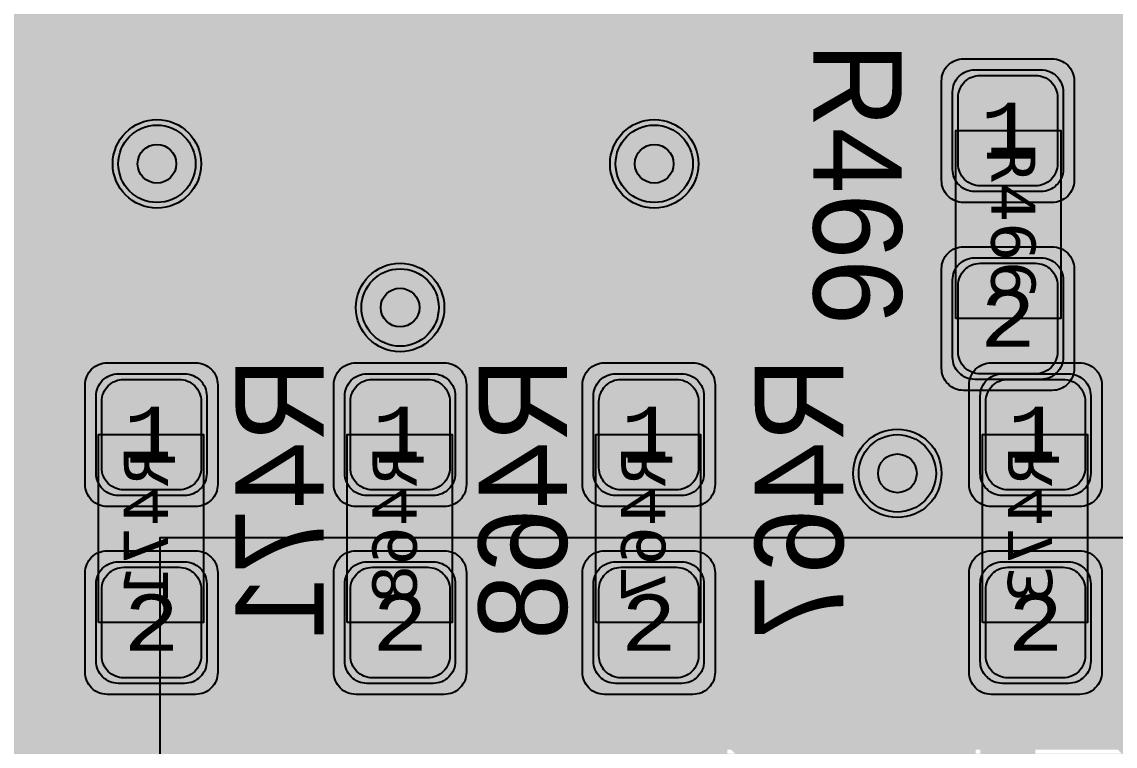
# Model space of a CAD drawing. Extents: x -28 to 199, y -61 to 255.
# Drawn here: x 42.08 to 51.97, y 191.03 to 197.58 of the extents above; entities that cross this region are included whole.
import ezdxf
from ezdxf.enums import TextEntityAlignment as Align

# ---------------------------------------------------------------- set-up
doc = ezdxf.new("R2010")
doc.units = 0
doc.header["$MEASUREMENT"] = 0
for name, color, linetype in [('ASSEMBLY_OUTLINES_BTM', 191, 'CONTINUOUS'), ('ASSEMBLY_OUTLINES_TOP', 102, 'CONTINUOUS'), ('ASSEMBLY_PART_NUMBERS_BTM', 191, 'CONTINUOUS'), ('ASSEMBLY_PART_NUMBERS_TOP', 102, 'CONTINUOUS'), ('ASSEMBLY_REF_DES_BTM', 191, 'CONTINUOUS'), ('ASSEMBLY_REF_DES_TOP', 102, 'CONTINUOUS'), ('DRILL_DRAWING', 21, 'CONTINUOUS'), ('GENERATED_SILKSCREEN_BTM', 255, 'CONTINUOUS'), ('GENERATED_SILKSCREEN_TOP', 140, 'CONTINUOUS'), ('PART_PADS_SMD_BTM', 10, 'CONTINUOUS'), ('PART_PADS_SMD_TOP', 150, 'CONTINUOUS'), ('PIN_NUMBERS_BTM', 8, 'CONTINUOUS'), ('PIN_NUMBERS_TOP', 8, 'CONTINUOUS'), ('PLACEMENT_OUTLINES_BTM', 222, 'CONTINUOUS'), ('PLACEMENT_OUTLINES_TOP', 130, 'CONTINUOUS'), ('PLANE_DATA_LAYER_TOP', 150, 'CONTINUOUS'), ('PLANE_SHAPES_LAYER_2', 230, 'CONTINUOUS'), ('PLANE_SHAPES_LAYER_3', 81, 'CONTINUOUS'), ('PLANE_SHAPES_LAYER_TOP', 150, 'CONTINUOUS'), ('SILKSCREEN_OUTLINES_BTM', 211, 'CONTINUOUS'), ('SILKSCREEN_OUTLINES_TOP', 150, 'CONTINUOUS'), ('SILKSCREEN_REF_DES_BTM', 211, 'CONTINUOUS'), ('SILKSCREEN_REF_DES_TOP', 150, 'CONTINUOUS'), ('SOLDERMASK_PADS_BTM', 12, 'CONTINUOUS'), ('SOLDERMASK_PADS_TOP', 180, 'CONTINUOUS'), ('SOLDERPASTE_PADS_BTM', 12, 'CONTINUOUS'), ('SOLDERPASTE_PADS_TOP', 180, 'CONTINUOUS'), ('TRACES_LAYER_2', 230, 'CONTINUOUS'), ('TRACES_LAYER_3', 81, 'CONTINUOUS'), ('TRACES_LAYER_BOTTOM', 10, 'CONTINUOUS'), ('TRACES_LAYER_TOP', 150, 'CONTINUOUS'), ('VIA_HOLES_LAYER_2', 30, 'CONTINUOUS'), ('VIA_HOLES_LAYER_3', 30, 'CONTINUOUS'), ('VIA_HOLES_LAYER_BOTTOM', 30, 'CONTINUOUS'), ('VIA_HOLES_LAYER_TOP', 30, 'CONTINUOUS'), ('VIA_PADS_LAYER_2', 230, 'CONTINUOUS'), ('VIA_PADS_LAYER_3', 81, 'CONTINUOUS'), ('VIA_PADS_LAYER_BOTTOM', 10, 'CONTINUOUS'), ('VIA_PADS_LAYER_TOP', 150, 'CONTINUOUS')]:
    doc.layers.add(name, color=color, linetype=linetype)
doc.styles.add('COURIER_NEW', font='COUR.TTF')
doc.styles.add('VERDANA', font='verdana.TTF')
doc.styles.add('VERIBEST_GERBER_0', font='txt')

msp = doc.modelspace()

# ---------------------------------------------------------------- hatches: boundary and pattern name
at = {"layer": 'PLANE_DATA_LAYER_TOP'}
h = msp.add_hatch(color=256, dxfattribs=at)
h.paths.add_polyline_path([(53.295502, 184.673799, -0.1989099556853327), (53.273184, 184.619918), (46.885458, 178.232192, 0.1989122151386168), (46.739011, 177.878639), (46.739011, 168.792422, -0.1989099556853327), (46.716693, 168.738541), (45.542081, 167.563929, -0.1989133663345028), (45.488199, 167.541611), (44.5762, 167.541611, -0.414213562373095), (44.5, 167.617811), (44.5, 170.999992, 0.414213562373095), (44.499992, 171), (44.339198, 171, -0.414213562373095), (44.262998, 171.0762), (44.262998, 171.076201, -0.1989099556853327), (44.285316, 171.130082), (45.580051, 172.424817, 0.1989121882725156), (45.704531, 172.725337), (45.704531, 175.685196, 0.1989121882725156), (45.580051, 175.985716), (39.772318, 181.793449, -0.1989099556853327), (39.75, 181.84733), (39.75, 183.454177, -0.3173928165043385), (39.800684, 183.525978, 0.3173929101342582), (40.1, 183.95), (40.1, 184.6738, -0.414213562373095), (40.1762, 184.75), (40.749992, 184.75, 0.414213562373095), (40.75, 184.750008), (40.75, 194.1738, -0.414213562373095), (40.8262, 194.25), (46.1738, 194.25, -0.414213562373095), (46.25, 194.1738), (46.25, 190.788669, -0.1989099556853327), (46.227682, 190.734788), (44.946447, 189.453553, 0.1989122151386168), (44.8, 189.1), (44.8, 185.753893, -0.1385740107174842), (44.788731, 185.714013, 0.1385725087961723), (44.7, 185.4, 0.9999999999999999), (45.9, 185.4, 0.1385725087961723), (45.811269, 185.714013, -0.1385740107174966), (45.8, 185.753893), (45.8, 188.861331, -0.1989099556853499), (45.822318, 188.915212), (46.119918, 189.212812, -0.6681819935815162), (46.25, 189.158931), (46.25, 184.750008, 0.414213562373095), (46.250008, 184.75), (53.219302, 184.75, -0.414213562373095), (53.295502, 184.6738)], flags=0)
h.paths.add_polyline_path([(47.5, 182, -0.9999999999999999), (49.5, 182, -0.9999999999999999)], flags=0)
at = {"layer": 'PLANE_SHAPES_LAYER_2'}
h = msp.add_hatch(color=256, dxfattribs=at)
h.paths.add_polyline_path([(169.5, 129.25), (149.5, 129.25), (142.25, 122), (142.25, 90.5), (147.5, 90.5), (147.5, 80), (154, 80), (154, 69.25), (131.75, 69.25), (131.75, 73.25), (121.25, 73.25), (121.25, 81), (110.5, 81), (110.5, 125.75), (106.5, 125.75), (106.5, 128.75), (93.5, 128.75), (93.5, 120.25), (91.75, 120.25), (91.75, 121.5), (80, 121.5), (80, 118.25), (73.25, 118.25), (73.25, 124.5), (67.5, 124.5), (67.5, 128), (57.75, 128), (57.75, 120.25), (55.25, 120.25), (55.25, 121.5), (47.5, 121.5), (47.5, 119), (35, 119), (35, 134.75), (32.75, 134.75), (32.75, 159.75), (29.25, 159.75), (29.25, 175.25), (22.5, 175.25), (22.5, 195.25), (17.25, 195.25), (17.25, 198), (22.5, 198), (22.5, 216.5), (40.25, 216.5), (40.25, 235.5), (54.5, 235.5), (54.5, 254), (87.25, 254), (87.25, 236.25), (86.25, 236.25), (86.25, 228.75), (81, 228.75), (81, 218.75), (95.25, 218.75), (95.25, 194.5), (87, 194.5), (87, 172), (131.1, 172), (131.1, 208.75), (115.5, 208.75), (115.5, 213.75), (106.75, 213.75), (106.75, 218.75), (110.25, 222.25), (110.25, 226.25), (142.5, 226.25), (142.5, 221.5), (160.5, 221.5), (160.5, 240.75), (169.5, 240.75)])
h.paths.add_polyline_path([(35.5, 149.5), (41.75, 149.5), (41.75, 152), (39.25, 152), (39.25, 154), (37.75, 154), (37.75, 152), (35.5, 152)], flags=16)
h.paths.add_polyline_path([(37.5, 125.75), (37.5, 128.75), (42.75, 128.75), (42.75, 125.75)], flags=16)
h.paths.add_polyline_path([(52, 127.75), (52, 130.75), (54.25, 130.75), (54.25, 127.75)], flags=16)
h.paths.add_polyline_path([(50.75, 219.5), (50.75, 226.5), (71.75, 226.5), (71.75, 219.5)], flags=16)
h.paths.add_polyline_path([(66.5, 150.75), (66.5, 177.5), (72.25, 177.5), (72.25, 150.75)], flags=16)
h.paths.add_polyline_path([(47.25, 185.25), (73, 185.25), (73, 188.25), (70.25, 188.25), (70.25, 191), (47.25, 191)], flags=16)
h.paths.add_polyline_path([(84.5, 208), (84.5, 212.75), (85, 212.75), (85, 208)], flags=16)
h.paths.add_polyline_path([(61.5, 137.25), (87.75, 137.25), (87.75, 140.5), (84.75, 140.5), (84.75, 143), (61.5, 143)], flags=16)
h.paths.add_polyline_path([(88.75, 127), (88.75, 130), (91, 130), (91, 127)], flags=16)
h.paths.add_polyline_path([(85.5, 130.25), (85.5, 132.5), (91, 132.5), (91, 130.25)], flags=16)
h.paths.add_polyline_path([(108.75, 142.25), (135.75, 142.25), (135.75, 145.75), (132.25, 145.75), (132.25, 149), (108.75, 149)], flags=16)
h.paths.add_polyline_path([(114.25, 126.75), (140.75, 126.75), (140.75, 129.75), (137.25, 129.75), (137.25, 133), (114.25, 133)], flags=16)
h.paths.add_polyline_path([(155.25, 180.25), (166.25, 180.25), (166.25, 186.25), (152.25, 186.25), (152.25, 183), (155.25, 183)], flags=16)
at = {"layer": 'PLANE_SHAPES_LAYER_3'}
h = msp.add_hatch(color=256, dxfattribs=at)
h.paths.add_polyline_path([(169.5, 129.25), (149.5, 129.25), (142.25, 122), (142.25, 90.5), (147.5, 90.5), (147.5, 80), (154, 80), (154, 69.25), (131.75, 69.25), (131.75, 73.25), (121.25, 73.25), (121.25, 81), (110.5, 81), (110.5, 125.75), (106.5, 125.75), (106.5, 128.75), (93.5, 128.75), (93.5, 120.25), (91.75, 120.25), (91.75, 121.5), (80, 121.5), (80, 118.25), (73.25, 118.25), (73.25, 124.5), (67.5, 124.5), (67.5, 127.75), (58.25, 127.75), (58.25, 130.25), (88.75, 130.25), (88.75, 127), (91, 127), (91, 132.5), (55, 132.5), (55, 131.25), (52, 131.25), (52, 127.75), (55, 127.75), (55, 127.25), (57.75, 127.25), (57.75, 120.25), (55.25, 120.25), (55.25, 121.5), (47.5, 121.5), (47.5, 119), (35, 119), (35, 134.75), (32.75, 134.75), (32.75, 159.75), (29.25, 159.75), (29.25, 175.25), (22.5, 175.25), (22.5, 195.25), (17.25, 195.25), (17.25, 198), (22.5, 198), (22.5, 216.5), (40.25, 216.5), (40.25, 235.5), (54.5, 235.5), (54.5, 254), (87.25, 254), (87.25, 236.25), (86.25, 236.25), (86.25, 228.75), (81, 228.75), (81, 218.75), (95.25, 218.75), (95.25, 194.5), (87, 194.5), (87, 172), (131.1, 172), (131.1, 208.75), (115.5, 208.75), (115.5, 213.75), (106.75, 213.75), (106.75, 218.75), (110.25, 222.25), (110.25, 226.25), (142.5, 226.25), (142.5, 221.5), (160.5, 221.5), (160.5, 240.75), (169.5, 240.75)])
h.paths.add_polyline_path([(35.5, 149.5), (41.75, 149.5), (41.75, 152), (39.25, 152), (39.25, 154), (37.75, 154), (37.75, 152), (35.5, 152)], flags=16)
h.paths.add_polyline_path([(37.5, 125.75), (37.5, 128.75), (42.75, 128.75), (42.75, 125.75)], flags=16)
h.paths.add_polyline_path([(50.75, 219.5), (50.75, 226.5), (71.75, 226.5), (71.75, 219.5)], flags=16)
h.paths.add_polyline_path([(66.5, 150.75), (66.5, 177.5), (72.25, 177.5), (72.25, 150.75)], flags=16)
h.paths.add_polyline_path([(47.25, 185.25), (73, 185.25), (73, 188.25), (70.25, 188.25), (70.25, 191), (47.25, 191)], flags=16)
h.paths.add_polyline_path([(84.5, 208), (84.5, 212.75), (85, 212.75), (85, 208)], flags=16)
h.paths.add_polyline_path([(61.5, 137.25), (87.75, 137.25), (87.75, 140.5), (84.75, 140.5), (84.75, 143), (61.5, 143)], flags=16)
h.paths.add_polyline_path([(108.75, 142.25), (135.75, 142.25), (135.75, 145.75), (132.25, 145.75), (132.25, 149), (108.75, 149)], flags=16)
h.paths.add_polyline_path([(114.25, 126.75), (140.75, 126.75), (140.75, 129.75), (137.25, 129.75), (137.25, 133), (114.25, 133)], flags=16)
h.paths.add_polyline_path([(155.25, 180.25), (166.25, 180.25), (166.25, 186.25), (152.25, 186.25), (152.25, 183), (155.25, 183)], flags=16)
at = {"layer": 'VIA_HOLES_LAYER_2'}
h = msp.add_hatch(color=256, dxfattribs=at)
edge = h.paths.add_edge_path()
edge.add_arc((43.3, 196.3), 0.175, 0, 360)
h = msp.add_hatch(color=256, dxfattribs=at)
edge = h.paths.add_edge_path()
edge.add_arc((47.8, 196.3), 0.175, 0, 360)
h = msp.add_hatch(color=256, dxfattribs=at)
edge = h.paths.add_edge_path()
edge.add_arc((45.5, 195), 0.175, 0, 360)
h = msp.add_hatch(color=256, dxfattribs=at)
edge = h.paths.add_edge_path()
edge.add_arc((50, 193.5), 0.175, 0, 360)
at = {"layer": 'VIA_HOLES_LAYER_3'}
h = msp.add_hatch(color=256, dxfattribs=at)
edge = h.paths.add_edge_path()
edge.add_arc((43.3, 196.3), 0.175, 0, 360)
h = msp.add_hatch(color=256, dxfattribs=at)
edge = h.paths.add_edge_path()
edge.add_arc((47.8, 196.3), 0.175, 0, 360)
h = msp.add_hatch(color=256, dxfattribs=at)
edge = h.paths.add_edge_path()
edge.add_arc((45.5, 195), 0.175, 0, 360)
h = msp.add_hatch(color=256, dxfattribs=at)
edge = h.paths.add_edge_path()
edge.add_arc((50, 193.5), 0.175, 0, 360)
at = {"layer": 'VIA_HOLES_LAYER_BOTTOM'}
h = msp.add_hatch(color=256, dxfattribs=at)
edge = h.paths.add_edge_path()
edge.add_arc((43.3, 196.3), 0.175, 0, 360)
h = msp.add_hatch(color=256, dxfattribs=at)
edge = h.paths.add_edge_path()
edge.add_arc((47.8, 196.3), 0.175, 0, 360)
h = msp.add_hatch(color=256, dxfattribs=at)
edge = h.paths.add_edge_path()
edge.add_arc((45.5, 195), 0.175, 0, 360)
h = msp.add_hatch(color=256, dxfattribs=at)
edge = h.paths.add_edge_path()
edge.add_arc((50, 193.5), 0.175, 0, 360)
at = {"layer": 'VIA_HOLES_LAYER_TOP'}
h = msp.add_hatch(color=256, dxfattribs=at)
edge = h.paths.add_edge_path()
edge.add_arc((43.3, 196.3), 0.175, 0, 360)
h = msp.add_hatch(color=256, dxfattribs=at)
edge = h.paths.add_edge_path()
edge.add_arc((47.8, 196.3), 0.175, 0, 360)
h = msp.add_hatch(color=256, dxfattribs=at)
edge = h.paths.add_edge_path()
edge.add_arc((45.5, 195), 0.175, 0, 360)
h = msp.add_hatch(color=256, dxfattribs=at)
edge = h.paths.add_edge_path()
edge.add_arc((50, 193.5), 0.175, 0, 360)

# ---------------------------------------------------------------- linework, layer by layer
at = {"layer": 'ASSEMBLY_OUTLINES_BTM'}
for points in [[(42.77, 192.15), (42.77, 193.85), (43.72, 193.85), (43.72, 192.15)], [(45.02, 192.15), (45.02, 193.85), (45.97, 193.85), (45.97, 192.15)], [(47.27, 192.15), (47.27, 193.85), (48.22, 193.85), (48.22, 192.15)], [(50.77, 192.15), (50.77, 193.85), (51.72, 193.85), (51.72, 192.15)]]:
    msp.add_lwpolyline(points, close=True, dxfattribs=at)
at = {"layer": 'ASSEMBLY_OUTLINES_TOP'}
msp.add_lwpolyline([(50.53, 194.9), (50.53, 196.6), (51.48, 196.6), (51.48, 194.9)], close=True, dxfattribs=at)
at = {"layer": 'ASSEMBLY_OUTLINES_TOP', "const_width": 0.2}
msp.add_lwpolyline([(43.33, 183.62), (43.33, 192.92), (76.53, 192.92), (76.53, 183.62)], close=True, dxfattribs=at)
at = {"layer": 'GENERATED_SILKSCREEN_BTM', "const_width": 0.15}
for points in [[(51.0568, 197.8148), (51.0568, 197.5028), (51.056, 197.4972), (51.052, 197.4924), (51.0464, 197.49), (51.0408, 197.4892), (51.0344, 197.49), (51.0288, 197.4924), (51.0256, 197.4972), (51.024, 197.5028), (51.024, 197.6436), (50.2728, 197.6436), (50.2672, 197.6444), (50.2632, 197.6468), (50.2608, 197.6508), (50.26, 197.6564), (50.2592, 197.6604)], [(44.3108, 193.8752), (44.3092, 193.8728), (44.3052, 193.872), (44.3012, 193.8696), (44.2972, 193.8696), (44.1324, 193.8696), (44.1284, 193.8696), (44.126, 193.872), (44.1236, 193.872), (44.1228, 193.8728), (44.122, 193.8736), (44.1196, 193.8752), (44.01, 194.0112), (44.0084, 194.0152), (44.0076, 194.0176), (44.0068, 194.0216), (44.0068, 194.4248), (44.0084, 194.432), (44.0124, 194.436), (44.0172, 194.4408), (44.0228, 194.4424), (44.7908, 194.4424), (44.7972, 194.4408), (44.8012, 194.4368), (44.8036, 194.432), (44.8044, 194.4264), (44.8036, 194.42), (44.8012, 194.4144), (44.7972, 194.4104), (44.7908, 194.4088), (44.4228, 194.4088), (44.4228, 194.0328), (44.7956, 193.9016), (44.8012, 193.8984), (44.8044, 193.8928), (44.8052, 193.8864), (44.8036, 193.8816), (44.8012, 193.8768), (44.7964, 193.8728), (44.7916, 193.8704), (44.7852, 193.872), (44.4124, 194.0032), (44.3108, 193.8752)], [(46.5108, 193.8752), (46.5092, 193.8728), (46.5052, 193.872), (46.5012, 193.8696), (46.4972, 193.8696), (46.3324, 193.8696), (46.3284, 193.8696), (46.326, 193.872), (46.3236, 193.872), (46.3228, 193.8728), (46.322, 193.8736), (46.3196, 193.8752), (46.21, 194.0112), (46.2084, 194.0152), (46.2076, 194.0176), (46.2068, 194.0216), (46.2068, 194.4248), (46.2084, 194.432), (46.2124, 194.436), (46.2172, 194.4408), (46.2228, 194.4424), (46.9908, 194.4424), (46.9972, 194.4408), (47.0012, 194.4368), (47.0036, 194.432), (47.0044, 194.4264), (47.0036, 194.42), (47.0012, 194.4144), (46.9972, 194.4104), (46.9908, 194.4088), (46.6228, 194.4088), (46.6228, 194.0328), (46.9956, 193.9016), (47.0012, 193.8984), (47.0044, 193.8928), (47.0052, 193.8864), (47.0036, 193.8816), (47.0012, 193.8768), (46.9964, 193.8728), (46.9916, 193.8704), (46.9852, 193.872), (46.6124, 194.0032), (46.5108, 193.8752)], [(49.0108, 193.8756), (49.0092, 193.8732), (49.0052, 193.8724), (49.0012, 193.87), (48.9972, 193.87), (48.8324, 193.87), (48.8284, 193.87), (48.826, 193.8724), (48.8236, 193.8724), (48.8228, 193.8732), (48.822, 193.874), (48.8196, 193.8756), (48.71, 194.0116), (48.7084, 194.0156), (48.7076, 194.018), (48.7068, 194.022), (48.7068, 194.4252), (48.7084, 194.4324), (48.7124, 194.4364), (48.7172, 194.4412), (48.7228, 194.4428), (49.4908, 194.4428), (49.4972, 194.4412), (49.5012, 194.4372), (49.5036, 194.4324), (49.5044, 194.4268), (49.5036, 194.4204), (49.5012, 194.4148), (49.4972, 194.4108), (49.4908, 194.4092), (49.1228, 194.4092), (49.1228, 194.0332), (49.4956, 193.902), (49.5012, 193.8988), (49.5044, 193.8932), (49.5052, 193.8868), (49.5036, 193.882), (49.5012, 193.8772), (49.4964, 193.8732), (49.4916, 193.8708), (49.4852, 193.8724), (49.1124, 194.0036), (49.0108, 193.8756)], [(44.0396, 194.4088), (44.0396, 194.0256), (44.1404, 193.9016), (44.2892, 193.9016), (44.3908, 194.0256), (44.3908, 194.4088), (44.0396, 194.4088)], [(46.2396, 194.4088), (46.2396, 194.0256), (46.3404, 193.9016), (46.4892, 193.9016), (46.5908, 194.0256), (46.5908, 194.4088), (46.2396, 194.4088)], [(48.7396, 194.4092), (48.7396, 194.026), (48.8404, 193.902), (48.9892, 193.902), (49.0908, 194.026), (49.0908, 194.4092), (48.7396, 194.4092)], [(44.7908, 193.2), (44.7972, 193.1992), (44.8012, 193.1952), (44.8036, 193.1896), (44.8044, 193.184), (44.8036, 193.1784), (44.8012, 193.1736), (44.7972, 193.1696), (44.7908, 193.168), (44.5484, 193.168), (44.5484, 193.1304), (44.5468, 193.1248), (44.5436, 193.12), (44.538, 193.1176), (44.5324, 193.1168), (44.526, 193.1176), (44.5204, 193.12), (44.5164, 193.1248), (44.5156, 193.1304), (44.5156, 193.168), (44.0452, 193.168), (44.0412, 193.1688), (44.038, 193.1704), (44.0348, 193.1744), (44.0324, 193.1784), (44.0308, 193.1832), (44.03, 193.188), (44.0308, 193.192), (44.034, 193.196), (44.5196, 193.6816), (44.5244, 193.6848), (44.5292, 193.6864), (44.534, 193.6856), (44.5396, 193.6824), (44.5436, 193.6808), (44.546, 193.6776), (44.5476, 193.6744), (44.5484, 193.6704), (44.5484, 193.2), (44.7908, 193.2)], [(46.9908, 193.2), (46.9972, 193.1992), (47.0012, 193.1952), (47.0036, 193.1896), (47.0044, 193.184), (47.0036, 193.1784), (47.0012, 193.1736), (46.9972, 193.1696), (46.9908, 193.168), (46.7484, 193.168), (46.7484, 193.1304), (46.7468, 193.1248), (46.7436, 193.12), (46.738, 193.1176), (46.7324, 193.1168), (46.726, 193.1176), (46.7204, 193.12), (46.7164, 193.1248), (46.7156, 193.1304), (46.7156, 193.168), (46.2452, 193.168), (46.2412, 193.1688), (46.238, 193.1704), (46.2348, 193.1744), (46.2324, 193.1784), (46.2308, 193.1832), (46.23, 193.188), (46.2308, 193.192), (46.234, 193.196), (46.7196, 193.6816), (46.7244, 193.6848), (46.7292, 193.6864), (46.734, 193.6856), (46.7396, 193.6824), (46.7436, 193.6808), (46.746, 193.6776), (46.7476, 193.6744), (46.7484, 193.6704), (46.7484, 193.2), (46.9908, 193.2)], [(49.4908, 193.2004), (49.4972, 193.1996), (49.5012, 193.1956), (49.5036, 193.19), (49.5044, 193.1844), (49.5036, 193.1788), (49.5012, 193.174), (49.4972, 193.17), (49.4908, 193.1684), (49.2484, 193.1684), (49.2484, 193.1308), (49.2468, 193.1252), (49.2436, 193.1204), (49.238, 193.118), (49.2324, 193.1172), (49.226, 193.118), (49.2204, 193.1204), (49.2164, 193.1252), (49.2156, 193.1308), (49.2156, 193.1684), (48.7452, 193.1684), (48.7412, 193.1692), (48.738, 193.1708), (48.7348, 193.1748), (48.7324, 193.1788), (48.7308, 193.1836), (48.73, 193.1884), (48.7308, 193.1924), (48.734, 193.1964), (49.2196, 193.682), (49.2244, 193.6852), (49.2292, 193.6868), (49.234, 193.686), (49.2396, 193.6828), (49.2436, 193.6812), (49.246, 193.678), (49.2476, 193.6748), (49.2484, 193.6708), (49.2484, 193.2004), (49.4908, 193.2004)], [(44.5156, 193.6304), (44.086, 193.2), (44.5156, 193.2), (44.5156, 193.6304)], [(46.7156, 193.6304), (46.286, 193.2), (46.7156, 193.2), (46.7156, 193.6304)], [(49.2156, 193.6308), (48.786, 193.2004), (49.2156, 193.2004), (49.2156, 193.6308)], [(44.7828, 192.8192), (44.7884, 192.8208), (44.794, 192.82), (44.7988, 192.816), (44.802, 192.812), (44.8036, 192.8064), (44.8044, 192.8008), (44.802, 192.796), (44.798, 192.792), (44.0308, 192.3608), (44.0268, 192.3592), (44.0236, 192.3592), (44.0204, 192.3592), (44.0172, 192.3608), (44.0124, 192.3632), (44.0092, 192.3664), (44.0076, 192.3704), (44.0068, 192.3744), (44.0068, 192.9144), (44.0084, 192.92), (44.0124, 192.924), (44.0172, 192.9272), (44.0236, 192.928), (44.0292, 192.9272), (44.0348, 192.924), (44.0388, 192.92), (44.0396, 192.9144), (44.0396, 192.4016), (44.7828, 192.8192)], [(46.21, 192.4984), (46.3196, 192.364), (46.3236, 192.36), (46.33, 192.3592), (46.334, 192.36), (46.3388, 192.3616), (46.342, 192.364), (46.3452, 192.368), (46.3476, 192.372), (46.3484, 192.376), (46.3484, 192.38), (46.346, 192.3832), (46.2396, 192.5144), (46.2396, 192.7736), (46.3404, 192.8968), (46.6276, 192.8968), (46.5388, 192.788), (46.538, 192.7848), (46.5372, 192.7832), (46.5372, 192.7824), (46.5364, 192.7824), (46.5356, 192.7784), (46.5356, 192.5088), (46.5364, 192.5056), (46.5372, 192.5048), (46.5372, 192.504), (46.538, 192.5016), (46.5388, 192.4984), (46.6476, 192.364), (46.65, 192.3632), (46.6508, 192.3616), (46.6516, 192.3608), (46.6532, 192.3608), (46.6588, 192.3592), (46.6612, 192.3584), (46.8812, 192.3584), (46.8852, 192.3592), (46.8884, 192.3608), (46.8916, 192.3616), (46.894, 192.364), (47.0036, 192.4984), (47.0052, 192.5024), (47.006, 192.5032), (47.006, 192.5048), (47.0068, 192.5064), (47.0068, 192.5072), (47.0068, 192.5088), (47.0068, 192.7784), (47.006, 192.7816), (47.0052, 192.7848), (47.0036, 192.788), (46.894, 192.9224), (46.8924, 192.924), (46.8916, 192.9256), (46.8892, 192.9272), (46.8836, 192.9288), (46.8812, 192.9296), (46.3324, 192.9296), (46.3284, 192.9288), (46.3252, 192.9272), (46.3236, 192.9256), (46.322, 192.924), (46.3196, 192.9224), (46.21, 192.788), (46.2092, 192.7848), (46.2084, 192.7824), (46.2076, 192.7816), (46.2068, 192.7784), (46.2068, 192.5088), (46.2076, 192.5056), (46.2076, 192.5048), (46.2084, 192.504), (46.2092, 192.5016), (46.21, 192.4984)], [(46.6692, 192.8968), (46.8732, 192.8968), (46.974, 192.7736), (46.974, 192.5152), (46.8732, 192.3904), (46.6692, 192.3904), (46.5676, 192.5152), (46.5676, 192.7736), (46.6692, 192.8968)], [(48.71, 192.4988), (48.8196, 192.3644), (48.8236, 192.3604), (48.83, 192.3596), (48.834, 192.3604), (48.8388, 192.362), (48.842, 192.3644), (48.8452, 192.3684), (48.8476, 192.3724), (48.8484, 192.3764), (48.8484, 192.3804), (48.846, 192.3836), (48.7396, 192.5148), (48.7396, 192.774), (48.8404, 192.8972), (49.1276, 192.8972), (49.0388, 192.7884), (49.038, 192.7852), (49.0372, 192.7836), (49.0372, 192.7828), (49.0364, 192.7828), (49.0356, 192.7788), (49.0356, 192.5092), (49.0364, 192.506), (49.0372, 192.5052), (49.0372, 192.5044), (49.038, 192.502), (49.0388, 192.4988), (49.1476, 192.3644), (49.15, 192.3636), (49.1508, 192.362), (49.1516, 192.3612), (49.1532, 192.3612), (49.1588, 192.3596), (49.1612, 192.3588), (49.3812, 192.3588), (49.3852, 192.3596), (49.3884, 192.3612), (49.3916, 192.362), (49.394, 192.3644), (49.5036, 192.4988), (49.5052, 192.5028), (49.506, 192.5036), (49.506, 192.5052), (49.5068, 192.5068), (49.5068, 192.5076), (49.5068, 192.5092), (49.5068, 192.7788), (49.506, 192.782), (49.5052, 192.7852), (49.5036, 192.7884), (49.394, 192.9228), (49.3924, 192.9244), (49.3916, 192.926), (49.3892, 192.9276), (49.3836, 192.9292), (49.3812, 192.93), (48.8324, 192.93), (48.8284, 192.9292), (48.8252, 192.9276), (48.8236, 192.926), (48.822, 192.9244), (48.8196, 192.9228), (48.71, 192.7884), (48.7092, 192.7852), (48.7084, 192.7828), (48.7076, 192.782), (48.7068, 192.7788), (48.7068, 192.5092), (48.7076, 192.506), (48.7076, 192.5052), (48.7084, 192.5044), (48.7092, 192.502), (48.71, 192.4988)], [(49.1692, 192.8972), (49.3732, 192.8972), (49.474, 192.774), (49.474, 192.5156), (49.3732, 192.3908), (49.1692, 192.3908), (49.0676, 192.5156), (49.0676, 192.774), (49.1692, 192.8972)], [(49.4828, 192.0636), (49.4884, 192.0652), (49.494, 192.0644), (49.4988, 192.0604), (49.502, 192.0564), (49.5036, 192.0508), (49.5044, 192.0452), (49.502, 192.0404), (49.498, 192.0364), (48.7308, 191.6052), (48.7268, 191.6036), (48.7236, 191.6036), (48.7204, 191.6036), (48.7172, 191.6052), (48.7124, 191.6076), (48.7092, 191.6108), (48.7076, 191.6148), (48.7068, 191.6188), (48.7068, 192.1588), (48.7084, 192.1644), (48.7124, 192.1684), (48.7172, 192.1716), (48.7236, 192.1724), (48.7292, 192.1716), (48.7348, 192.1684), (48.7388, 192.1644), (48.7396, 192.1588), (48.7396, 191.646), (49.4828, 192.0636)], [(44.774, 192.0584), (44.7756, 192.0648), (44.7788, 192.068), (44.7844, 192.0704), (44.7908, 192.0712), (44.7964, 192.0704), (44.802, 192.068), (44.806, 192.0648), (44.8068, 192.0584), (44.8068, 191.7464), (44.806, 191.7408), (44.802, 191.736), (44.7964, 191.7336), (44.7908, 191.7328), (44.7844, 191.7336), (44.7788, 191.736), (44.7756, 191.7408), (44.774, 191.7464), (44.774, 191.8872), (44.0228, 191.8872), (44.0172, 191.888), (44.0132, 191.8904), (44.0108, 191.8944), (44.01, 191.9), (44.0092, 191.904), (44.0092, 191.908), (44.0108, 191.9112), (44.014, 191.9144), (44.2332, 192.0704), (44.2388, 192.0728), (44.2444, 192.0728), (44.2492, 192.0704), (44.2532, 192.0664), (44.2564, 192.0616), (44.258, 192.056), (44.258, 192.0528), (44.2564, 192.0504), (44.2548, 192.048), (44.2524, 192.0464), (44.0732, 191.9184), (44.774, 191.9184), (44.774, 192.0584)], [(46.502, 191.6368), (46.5788, 191.6624), (46.6556, 191.6368), (46.658, 191.6368), (46.6612, 191.636), (46.9084, 191.636), (46.9108, 191.636), (46.9132, 191.6368), (46.9164, 191.6376), (46.9196, 191.6408), (47.002, 191.7208), (47.0052, 191.724), (47.006, 191.7288), (47.0068, 191.732), (47.0068, 192.0256), (47.0068, 192.028), (47.006, 192.0304), (47.0052, 192.0336), (47.002, 192.0368), (46.9196, 192.1168), (46.9164, 192.12), (46.9132, 192.1216), (46.9084, 192.1216), (46.6612, 192.1216), (46.658, 192.1216), (46.6564, 192.1216), (46.6556, 192.1208), (46.5788, 192.0952), (46.502, 192.1208), (46.5012, 192.1216), (46.4964, 192.1216), (46.3044, 192.1216), (46.3012, 192.1216), (46.2972, 192.12), (46.2932, 192.1168), (46.2108, 192.0368), (46.2084, 192.0336), (46.2076, 192.0304), (46.2068, 192.028), (46.2068, 192.0256), (46.2068, 191.732), (46.2076, 191.7288), (46.2084, 191.724), (46.2108, 191.7208), (46.2932, 191.6408), (46.298, 191.6376), (46.3012, 191.6368), (46.3044, 191.636), (46.4964, 191.636), (46.4996, 191.636), (46.5012, 191.6368), (46.502, 191.6368)], [(46.3132, 192.0896), (46.4948, 192.0896), (46.5636, 192.068), (46.5636, 191.6912), (46.4948, 191.668), (46.3132, 191.668), (46.2396, 191.7384), (46.2396, 192.0176), (46.3132, 192.0896)], [(46.6644, 192.0896), (46.9012, 192.0896), (46.974, 192.0176), (46.974, 191.7384), (46.9012, 191.668), (46.6644, 191.668), (46.5956, 191.6912), (46.5956, 192.068), (46.6644, 192.0896)]]:
    msp.add_lwpolyline(points, dxfattribs=at)
for points in [[(42.770005, 192.707911, 1.22306e-05), (42.769995, 192.707902), (42.769995, 193.292098, 1.22306e-05), (42.770005, 193.292089), (42.770005, 192.707911)], [(43.720005, 192.716156, 1.1642e-05), (43.719995, 192.716164), (43.719995, 193.283836, 1.1642e-05), (43.720005, 193.283844), (43.720005, 192.716156)], [(45.020005, 192.707911, 1.22306e-05), (45.019995, 192.707902), (45.019995, 193.292098, 1.22306e-05), (45.020005, 193.292089), (45.020005, 192.707911)], [(45.970005, 192.716156, 1.1642e-05), (45.969995, 192.716164), (45.969995, 193.283836, 1.1642e-05), (45.970005, 193.283844), (45.970005, 192.716156)], [(47.270005, 192.707911, 1.22306e-05), (47.269995, 192.707902), (47.269995, 193.292098, 1.22306e-05), (47.270005, 193.292089), (47.270005, 192.707911)], [(48.220005, 192.716156, 1.1642e-05), (48.219995, 192.716164), (48.219995, 193.283836, 1.1642e-05), (48.220005, 193.283844), (48.220005, 192.716156)], [(50.770005, 192.707911, 1.22306e-05), (50.769995, 192.707902), (50.769995, 193.292098, 1.22306e-05), (50.770005, 193.292089), (50.770005, 192.707911)], [(51.720005, 192.716156, 1.1642e-05), (51.719995, 192.716164), (51.719995, 193.283836, 1.1642e-05), (51.720005, 193.283844), (51.720005, 192.716156)]]:
    msp.add_lwpolyline(points, format="xyb", dxfattribs=at)
at = {"layer": 'GENERATED_SILKSCREEN_TOP', "const_width": 0.15}
for points in [[(49.7392, 196.7256), (49.7408, 196.7232), (49.7448, 196.7224), (49.7488, 196.72), (49.7528, 196.72), (49.9176, 196.72), (49.9216, 196.72), (49.924, 196.7224), (49.9264, 196.7224), (49.9272, 196.7232), (49.928, 196.724), (49.9304, 196.7256), (50.04, 196.8616), (50.0416, 196.8656), (50.0424, 196.868), (50.0432, 196.872), (50.0432, 197.2752), (50.0416, 197.2824), (50.0376, 197.2864), (50.0336, 197.2912), (50.0272, 197.2928), (49.2592, 197.2928), (49.2528, 197.2912), (49.2488, 197.2872), (49.2464, 197.2824), (49.2456, 197.2768), (49.2464, 197.2704), (49.2488, 197.2648), (49.2528, 197.2608), (49.2592, 197.2592), (49.6272, 197.2592), (49.6272, 196.8832), (49.2544, 196.752), (49.2488, 196.7488), (49.2456, 196.7432), (49.2448, 196.7368), (49.2464, 196.732), (49.2496, 196.7272), (49.2536, 196.7232), (49.2584, 196.7208), (49.2648, 196.7224), (49.6376, 196.8536), (49.7392, 196.7256)], [(50.0104, 197.2592), (50.0104, 196.876), (49.9096, 196.752), (49.7608, 196.752), (49.6592, 196.876), (49.6592, 197.2592), (50.0104, 197.2592)], [(49.2592, 196.0504), (49.2536, 196.0496), (49.2488, 196.0456), (49.2464, 196.04), (49.2456, 196.0344), (49.2464, 196.0288), (49.2488, 196.024), (49.2536, 196.02), (49.2592, 196.0184), (49.5016, 196.0184), (49.5016, 195.9808), (49.5032, 195.9752), (49.5064, 195.9704), (49.512, 195.968), (49.5176, 195.9672), (49.524, 195.968), (49.5296, 195.9704), (49.5336, 195.9752), (49.5352, 195.9808), (49.5352, 196.0184), (50.0048, 196.0184), (50.0088, 196.0192), (50.012, 196.0208), (50.0152, 196.0248), (50.0176, 196.0288), (50.0192, 196.0336), (50.02, 196.0384), (50.0192, 196.0424), (50.016, 196.0464), (49.5304, 196.532), (49.5256, 196.5352), (49.5208, 196.5368), (49.516, 196.536), (49.5104, 196.5328), (49.5064, 196.5312), (49.504, 196.528), (49.5024, 196.5248), (49.5016, 196.5208), (49.5016, 196.0504), (49.2592, 196.0504)], [(49.5352, 196.4808), (49.964, 196.0504), (49.5352, 196.0504), (49.5352, 196.4808)], [(50.04, 195.3488), (49.9304, 195.2144), (49.9264, 195.2104), (49.92, 195.2096), (49.916, 195.2104), (49.912, 195.212), (49.908, 195.2144), (49.9048, 195.2184), (49.9024, 195.2224), (49.9016, 195.2264), (49.9016, 195.2304), (49.904, 195.2336), (50.0104, 195.3648), (50.0104, 195.624), (49.9096, 195.7472), (49.6224, 195.7472), (49.7112, 195.6384), (49.712, 195.6352), (49.7128, 195.6336), (49.7128, 195.6328), (49.7136, 195.6328), (49.7144, 195.6288), (49.7144, 195.3592), (49.7136, 195.356), (49.7128, 195.3552), (49.7128, 195.3544), (49.712, 195.352), (49.7112, 195.3488), (49.6024, 195.2144), (49.6008, 195.2136), (49.5992, 195.212), (49.5984, 195.2112), (49.5968, 195.2112), (49.5912, 195.2096), (49.5888, 195.2088), (49.3688, 195.2088), (49.3648, 195.2096), (49.3616, 195.2112), (49.3584, 195.212), (49.356, 195.2144), (49.2464, 195.3488), (49.2448, 195.3528), (49.244, 195.3536), (49.244, 195.3552), (49.244, 195.3568), (49.2432, 195.3576), (49.2432, 195.3592), (49.2432, 195.6288), (49.244, 195.632), (49.2448, 195.6352), (49.2464, 195.6384), (49.356, 195.7728), (49.3576, 195.7744), (49.3584, 195.776), (49.3608, 195.7776), (49.3664, 195.7792), (49.3688, 195.78), (49.9176, 195.78), (49.9216, 195.7792), (49.9248, 195.7776), (49.9272, 195.776), (49.928, 195.7744), (49.9304, 195.7728), (50.04, 195.6384), (50.0408, 195.6352), (50.0416, 195.6328), (50.0424, 195.632), (50.0432, 195.6288), (50.0432, 195.3592), (50.0424, 195.356), (50.0424, 195.3552), (50.0416, 195.3544), (50.0408, 195.352), (50.04, 195.3488)], [(49.5808, 195.7472), (49.3768, 195.7472), (49.276, 195.624), (49.276, 195.3656), (49.3768, 195.2408), (49.5808, 195.2408), (49.6824, 195.3656), (49.6824, 195.624), (49.5808, 195.7472)], [(50.04, 194.5928), (49.9304, 194.4584), (49.9264, 194.4544), (49.92, 194.4536), (49.916, 194.4544), (49.912, 194.456), (49.908, 194.4584), (49.9048, 194.4624), (49.9024, 194.4664), (49.9016, 194.4704), (49.9016, 194.4744), (49.904, 194.4776), (50.0104, 194.6088), (50.0104, 194.868), (49.9096, 194.9912), (49.6224, 194.9912), (49.7112, 194.8824), (49.712, 194.8792), (49.7128, 194.8776), (49.7128, 194.8768), (49.7136, 194.8768), (49.7144, 194.8728), (49.7144, 194.6032), (49.7136, 194.6), (49.7128, 194.5992), (49.7128, 194.5984), (49.712, 194.596), (49.7112, 194.5928), (49.6024, 194.4584), (49.6008, 194.4576), (49.5992, 194.456), (49.5984, 194.4552), (49.5968, 194.4552), (49.5912, 194.4536), (49.5888, 194.4528), (49.3688, 194.4528), (49.3648, 194.4536), (49.3616, 194.4552), (49.3584, 194.456), (49.356, 194.4584), (49.2464, 194.5928), (49.2448, 194.5968), (49.244, 194.5976), (49.244, 194.5992), (49.244, 194.6008), (49.2432, 194.6016), (49.2432, 194.6032), (49.2432, 194.8728), (49.244, 194.876), (49.2448, 194.8792), (49.2464, 194.8824), (49.356, 195.0168), (49.3576, 195.0184), (49.3584, 195.02), (49.3608, 195.0216), (49.3664, 195.0232), (49.3688, 195.024), (49.9176, 195.024), (49.9216, 195.0232), (49.9248, 195.0216), (49.9272, 195.02), (49.928, 195.0184), (49.9304, 195.0168), (50.04, 194.8824), (50.0408, 194.8792), (50.0416, 194.8768), (50.0424, 194.876), (50.0432, 194.8728), (50.0432, 194.6032), (50.0424, 194.6), (50.0424, 194.5992), (50.0416, 194.5984), (50.0408, 194.596), (50.04, 194.5928)], [(49.5808, 194.9912), (49.3768, 194.9912), (49.276, 194.868), (49.276, 194.6096), (49.3768, 194.4848), (49.5808, 194.4848), (49.6824, 194.6096), (49.6824, 194.868), (49.5808, 194.9912)]]:
    msp.add_lwpolyline(points, dxfattribs=at)
for points in [[(50.530005, 195.466164, 1.1642e-05), (50.529995, 195.466156), (50.529995, 196.033844, 1.1642e-05), (50.530005, 196.033836), (50.530005, 195.466164)], [(51.480005, 195.457902, 1.22306e-05), (51.479995, 195.457911), (51.479995, 196.042089, 1.22306e-05), (51.480005, 196.042098), (51.480005, 195.457902)]]:
    msp.add_lwpolyline(points, format="xyb", dxfattribs=at)
msp.add_lwpolyline([(43.33, 183.62), (43.33, 192.92), (76.53, 192.92), (76.53, 183.62)], close=True, dxfattribs=at)
at = {"layer": 'PART_PADS_SMD_BTM'}
for points in [[(43.55, 194.4, -0.4142135624), (43.75, 194.2), (43.75, 193.5, -0.4142135624), (43.55, 193.3), (42.95, 193.3, -0.4142135624), (42.75, 193.5), (42.75, 194.2, -0.4142135624), (42.95, 194.4)], [(45.8, 194.4, -0.4142135624), (46, 194.2), (46, 193.5, -0.4142135624), (45.8, 193.3), (45.2, 193.3, -0.4142135624), (45, 193.5), (45, 194.2, -0.4142135624), (45.2, 194.4)], [(48.05, 194.4, -0.4142135624), (48.25, 194.2), (48.25, 193.5, -0.4142135624), (48.05, 193.3), (47.45, 193.3, -0.4142135624), (47.25, 193.5), (47.25, 194.2, -0.4142135624), (47.45, 194.4)], [(51.55, 194.4, -0.4142135624), (51.75, 194.2), (51.75, 193.5, -0.4142135624), (51.55, 193.3), (50.95, 193.3, -0.4142135624), (50.75, 193.5), (50.75, 194.2, -0.4142135624), (50.95, 194.4)], [(43.55, 192.7, -0.4142135624), (43.75, 192.5), (43.75, 191.8, -0.4142135624), (43.55, 191.6), (42.95, 191.6, -0.4142135624), (42.75, 191.8), (42.75, 192.5, -0.4142135624), (42.95, 192.7)], [(45.8, 192.7, -0.4142135624), (46, 192.5), (46, 191.8, -0.4142135624), (45.8, 191.6), (45.2, 191.6, -0.4142135624), (45, 191.8), (45, 192.5, -0.4142135624), (45.2, 192.7)], [(48.05, 192.7, -0.4142135624), (48.25, 192.5), (48.25, 191.8, -0.4142135624), (48.05, 191.6), (47.45, 191.6, -0.4142135624), (47.25, 191.8), (47.25, 192.5, -0.4142135624), (47.45, 192.7)], [(51.55, 192.7, -0.4142135624), (51.75, 192.5), (51.75, 191.8, -0.4142135624), (51.55, 191.6), (50.95, 191.6, -0.4142135624), (50.75, 191.8), (50.75, 192.5, -0.4142135624), (50.95, 192.7)]]:
    msp.add_lwpolyline(points, format="xyb", close=True, dxfattribs=at)
at = {"layer": 'PART_PADS_SMD_TOP'}
for points in [[(51.3, 197.15, -0.4142135624), (51.5, 196.95), (51.5, 196.25, -0.4142135624), (51.3, 196.05), (50.7, 196.05, -0.4142135624), (50.5, 196.25), (50.5, 196.95, -0.4142135624), (50.7, 197.15)], [(51.3, 195.45, -0.4142135624), (51.5, 195.25), (51.5, 194.55, -0.4142135624), (51.3, 194.35), (50.7, 194.35, -0.4142135624), (50.5, 194.55), (50.5, 195.25, -0.4142135624), (50.7, 195.45)]]:
    msp.add_lwpolyline(points, format="xyb", close=True, dxfattribs=at)
at = {"layer": 'PLACEMENT_OUTLINES_BTM'}
for points in [[(42.77, 192.15), (42.77, 193.85), (43.72, 193.85), (43.72, 192.15)], [(45.02, 192.15), (45.02, 193.85), (45.97, 193.85), (45.97, 192.15)], [(47.27, 192.15), (47.27, 193.85), (48.22, 193.85), (48.22, 192.15)], [(50.77, 192.15), (50.77, 193.85), (51.72, 193.85), (51.72, 192.15)]]:
    msp.add_lwpolyline(points, close=True, dxfattribs=at)
at = {"layer": 'PLACEMENT_OUTLINES_TOP'}
for points in [[(50.53, 194.9), (50.53, 196.6), (51.48, 196.6), (51.48, 194.9)], [(43.33, 183.62), (43.33, 192.92), (76.53, 192.92), (76.53, 183.62)]]:
    msp.add_lwpolyline(points, close=True, dxfattribs=at)
at = {"layer": 'PLANE_SHAPES_LAYER_TOP'}
msp.add_solid([(40.75, 184.75), (46.25, 184.75), (40.75, 194.25), (46.25, 194.25)], dxfattribs=at)
at = {"layer": 'SILKSCREEN_OUTLINES_BTM'}
for points in [[(42.77, 192.15), (42.77, 193.85), (43.72, 193.85), (43.72, 192.15)], [(45.02, 192.15), (45.02, 193.85), (45.97, 193.85), (45.97, 192.15)], [(47.27, 192.15), (47.27, 193.85), (48.22, 193.85), (48.22, 192.15)], [(50.77, 192.15), (50.77, 193.85), (51.72, 193.85), (51.72, 192.15)]]:
    msp.add_lwpolyline(points, close=True, dxfattribs=at)
at = {"layer": 'SILKSCREEN_OUTLINES_TOP'}
for points in [[(50.53, 194.9), (50.53, 196.6), (51.48, 196.6), (51.48, 194.9)], [(43.33, 183.62), (43.33, 192.92), (76.53, 192.92), (76.53, 183.62)]]:
    msp.add_lwpolyline(points, close=True, dxfattribs=at)
at = {"layer": 'SOLDERMASK_PADS_BTM'}
for points in [[(43.65, 194.5, -0.4142135624), (43.85, 194.3), (43.85, 193.4, -0.4142135624), (43.65, 193.2), (42.85, 193.2, -0.4142135624), (42.65, 193.4), (42.65, 194.3, -0.4142135624), (42.85, 194.5)], [(45.9, 194.5, -0.4142135624), (46.1, 194.3), (46.1, 193.4, -0.4142135624), (45.9, 193.2), (45.1, 193.2, -0.4142135624), (44.9, 193.4), (44.9, 194.3, -0.4142135624), (45.1, 194.5)], [(48.15, 194.5, -0.4142135624), (48.35, 194.3), (48.35, 193.4, -0.4142135624), (48.15, 193.2), (47.35, 193.2, -0.4142135624), (47.15, 193.4), (47.15, 194.3, -0.4142135624), (47.35, 194.5)], [(51.65, 194.5, -0.4142135624), (51.85, 194.3), (51.85, 193.4, -0.4142135624), (51.65, 193.2), (50.85, 193.2, -0.4142135624), (50.65, 193.4), (50.65, 194.3, -0.4142135624), (50.85, 194.5)], [(43.65, 192.8, -0.4142135624), (43.85, 192.6), (43.85, 191.7, -0.4142135624), (43.65, 191.5), (42.85, 191.5, -0.4142135624), (42.65, 191.7), (42.65, 192.6, -0.4142135624), (42.85, 192.8)], [(45.9, 192.8, -0.4142135624), (46.1, 192.6), (46.1, 191.7, -0.4142135624), (45.9, 191.5), (45.1, 191.5, -0.4142135624), (44.9, 191.7), (44.9, 192.6, -0.4142135624), (45.1, 192.8)], [(48.15, 192.8, -0.4142135624), (48.35, 192.6), (48.35, 191.7, -0.4142135624), (48.15, 191.5), (47.35, 191.5, -0.4142135624), (47.15, 191.7), (47.15, 192.6, -0.4142135624), (47.35, 192.8)], [(51.65, 192.8, -0.4142135624), (51.85, 192.6), (51.85, 191.7, -0.4142135624), (51.65, 191.5), (50.85, 191.5, -0.4142135624), (50.65, 191.7), (50.65, 192.6, -0.4142135624), (50.85, 192.8)]]:
    msp.add_lwpolyline(points, format="xyb", close=True, dxfattribs=at)
at = {"layer": 'SOLDERMASK_PADS_TOP'}
for points in [[(51.4, 197.25, -0.4142135624), (51.6, 197.05), (51.6, 196.15, -0.4142135624), (51.4, 195.95), (50.6, 195.95, -0.4142135624), (50.4, 196.15), (50.4, 197.05, -0.4142135624), (50.6, 197.25)], [(51.4, 195.55, -0.4142135624), (51.6, 195.35), (51.6, 194.45, -0.4142135624), (51.4, 194.25), (50.6, 194.25, -0.4142135624), (50.4, 194.45), (50.4, 195.35, -0.4142135624), (50.6, 195.55)]]:
    msp.add_lwpolyline(points, format="xyb", close=True, dxfattribs=at)
at = {"layer": 'SOLDERPASTE_PADS_BTM'}
for points in [[(43.5, 194.35, -0.4142135624), (43.7, 194.15), (43.7, 193.55, -0.4142135624), (43.5, 193.35), (43, 193.35, -0.4142135624), (42.8, 193.55), (42.8, 194.15, -0.4142135624), (43, 194.35)], [(45.75, 194.35, -0.4142135624), (45.95, 194.15), (45.95, 193.55, -0.4142135624), (45.75, 193.35), (45.25, 193.35, -0.4142135624), (45.05, 193.55), (45.05, 194.15, -0.4142135624), (45.25, 194.35)], [(48, 194.35, -0.4142135624), (48.2, 194.15), (48.2, 193.55, -0.4142135624), (48, 193.35), (47.5, 193.35, -0.4142135624), (47.3, 193.55), (47.3, 194.15, -0.4142135624), (47.5, 194.35)], [(51.5, 194.35, -0.4142135624), (51.7, 194.15), (51.7, 193.55, -0.4142135624), (51.5, 193.35), (51, 193.35, -0.4142135624), (50.8, 193.55), (50.8, 194.15, -0.4142135624), (51, 194.35)], [(43.5, 192.65, -0.4142135624), (43.7, 192.45), (43.7, 191.85, -0.4142135624), (43.5, 191.65), (43, 191.65, -0.4142135624), (42.8, 191.85), (42.8, 192.45, -0.4142135624), (43, 192.65)], [(45.75, 192.65, -0.4142135624), (45.95, 192.45), (45.95, 191.85, -0.4142135624), (45.75, 191.65), (45.25, 191.65, -0.4142135624), (45.05, 191.85), (45.05, 192.45, -0.4142135624), (45.25, 192.65)], [(48, 192.65, -0.4142135624), (48.2, 192.45), (48.2, 191.85, -0.4142135624), (48, 191.65), (47.5, 191.65, -0.4142135624), (47.3, 191.85), (47.3, 192.45, -0.4142135624), (47.5, 192.65)], [(51.5, 192.65, -0.4142135624), (51.7, 192.45), (51.7, 191.85, -0.4142135624), (51.5, 191.65), (51, 191.65, -0.4142135624), (50.8, 191.85), (50.8, 192.45, -0.4142135624), (51, 192.65)]]:
    msp.add_lwpolyline(points, format="xyb", close=True, dxfattribs=at)
at = {"layer": 'SOLDERPASTE_PADS_TOP'}
for points in [[(51.25, 197.1, -0.4142135624), (51.45, 196.9), (51.45, 196.3, -0.4142135624), (51.25, 196.1), (50.75, 196.1, -0.4142135624), (50.55, 196.3), (50.55, 196.9, -0.4142135624), (50.75, 197.1)], [(51.25, 195.4, -0.4142135624), (51.45, 195.2), (51.45, 194.6, -0.4142135624), (51.25, 194.4), (50.75, 194.4, -0.4142135624), (50.55, 194.6), (50.55, 195.2, -0.4142135624), (50.75, 195.4)]]:
    msp.add_lwpolyline(points, format="xyb", close=True, dxfattribs=at)
at = {"layer": 'TRACES_LAYER_2', "const_width": 0.75}
msp.add_lwpolyline([(53.1, 129.7), (53.1, 141.623959), (53.099998, 141.623961), (53.099998, 141.75335), (53.129, 141.782352), (53.129, 142.717648), (52.467648, 143.379), (51.370593, 143.379), (50.309936, 144.439657), (50.309936, 151.759936), (52.284171, 153.734171), (52.284171, 180.348672), (45.5, 187.132843), (45.5, 195)], dxfattribs=at)
at = {"layer": 'TRACES_LAYER_3', "const_width": 0.5}
for points in [[(67.3, 194.9), (67.3, 196.656164), (66.214744, 197.74142), (44.74142, 197.74142), (43.3, 196.3)], [(36.8, 196.8), (36.8, 196.030953), (37.507397, 195.323556), (44.073556, 195.323556), (44.707454, 195.957454), (46.342546, 195.957454), (46.933126, 195.366874), (56.656126, 195.366874), (57.023, 195), (57.7, 195)], [(79.9, 196.2), (75.219871, 196.2), (74.915871, 196.504), (74.084129, 196.504), (73.780129, 196.2), (72.032197, 196.2), (68.829827, 192.99763), (51.343236, 192.99763), (50.840866, 193.5), (50, 193.5)], [(47.8, 196.3), (63.48608, 196.3), (63.9451, 195.84098), (65.15902, 195.84098), (66, 195)], [(69, 195), (67.956671, 193.956671), (55.01538, 193.956671), (54.527787, 194.444264), (46.732736, 194.444264), (46.177, 195), (45.5, 195)]]:
    msp.add_lwpolyline(points, dxfattribs=at)
at = {"layer": 'TRACES_LAYER_BOTTOM'}
for points, const_width in [([(19.9, 204.7), (19.9, 204.073), (20.555632, 203.417368), (20.555632, 200.905632), (19.388647, 199.738647), (19.388647, 195.549807), (19.866672, 195.071782), (28.27768, 195.071782), (30.090988, 196.88509), (35.572933, 196.88509), (37.158023, 195.3), (40.268016, 195.3), (41.448627, 194.119389), (41.448627, 192.225954), (46.846133, 186.828448), (46.846133, 165.77102), (51.9, 160.717153), (51.9, 148.9)], 0.5), ([(44.043175, 201.861327), (45.5, 200.404502), (45.5, 195)], 0.75), ([(43.3, 196.3), (37.7, 196.3)], 0.5), ([(43.25, 193.85), (43.25, 194.8), (43.3, 194.85), (43.3, 196.3)], 0.5), ([(47.75, 193.85), (47.75, 195.5), (47.8, 195.55), (47.8, 196.3)], 0.5), ([(45.5, 195), (45.5, 193.85)], 0.75), ([(51.25, 193.85), (50.35, 193.85), (50, 193.5)], 0.5), ([(48.5, 187), (44.049265, 191.450735), (43.949265, 191.450735), (43.25, 192.15)], 0.5), ([(48.5, 189.54), (47.773801, 190.266199), (47.333801, 190.266199), (45.5, 192.1), (45.5, 192.15)], 0.5), ([(51.04, 187), (49.77, 188.27), (49.77, 190.08), (47.75, 192.1), (47.75, 192.15)], 0.5), ([(53.58, 189.54), (52.853801, 190.266199), (52.853801, 190.496199), (51.25, 192.1)], 0.5), ([(51.25, 192.1), (51.25, 192.15)], 0.254)]:
    msp.add_lwpolyline(points, dxfattribs=dict(at, const_width=const_width))
at = {"layer": 'TRACES_LAYER_TOP'}
for points, const_width in [([(51, 196.6), (51.637291, 197.237291), (51.637291, 197.287291), (52.03219, 197.68219), (56.30057, 197.68219), (62.46838, 203.85), (63.5, 203.85)], 0.5), ([(47.8, 196.3), (46.6, 196.3), (44.3, 198.6), (43.75, 198.6)], 0.75), ([(43.2, 198.6), (39.5, 194.9), (39.5, 193.35)], 0.35), ([(51.04, 189.54), (51.04, 190.567), (51, 190.607), (51, 194.9)], 0.5), ([(50, 193.5), (49.469669, 192.969669), (49.169669, 192.969669), (45.3, 189.1), (45.3, 185.4)], 0.5)]:
    msp.add_lwpolyline(points, dxfattribs=dict(at, const_width=const_width))
at = {"layer": 'VIA_HOLES_LAYER_2'}
for centre in [(43.3, 196.3), (47.8, 196.3), (45.5, 195), (50, 193.5)]:
    msp.add_circle(centre, 0.175, dxfattribs=at)
at = {"layer": 'VIA_HOLES_LAYER_3'}
for centre in [(43.3, 196.3), (47.8, 196.3), (45.5, 195), (50, 193.5)]:
    msp.add_circle(centre, 0.175, dxfattribs=at)
at = {"layer": 'VIA_HOLES_LAYER_BOTTOM'}
for centre in [(43.3, 196.3), (47.8, 196.3), (45.5, 195), (50, 193.5)]:
    msp.add_circle(centre, 0.175, dxfattribs=at)
at = {"layer": 'VIA_HOLES_LAYER_TOP'}
for centre in [(43.3, 196.3), (47.8, 196.3), (45.5, 195), (50, 193.5)]:
    msp.add_circle(centre, 0.175, dxfattribs=at)
at = {"layer": 'VIA_PADS_LAYER_2'}
for centre in [(43.3, 196.3), (47.8, 196.3), (45.5, 195), (50, 193.5)]:
    msp.add_circle(centre, 0.4, dxfattribs=at)
at = {"layer": 'VIA_PADS_LAYER_3'}
for centre in [(43.3, 196.3), (47.8, 196.3), (45.5, 195), (50, 193.5)]:
    msp.add_circle(centre, 0.4, dxfattribs=at)
at = {"layer": 'VIA_PADS_LAYER_BOTTOM'}
for centre in [(43.3, 196.3), (47.8, 196.3), (45.5, 195), (50, 193.5)]:
    msp.add_circle(centre, 0.35, dxfattribs=at)
at = {"layer": 'VIA_PADS_LAYER_TOP'}
for centre in [(43.3, 196.3), (47.8, 196.3), (45.5, 195), (50, 193.5)]:
    msp.add_circle(centre, 0.35, dxfattribs=at)

# ---------------------------------------------------------------- texts
at = {"layer": 'ASSEMBLY_PART_NUMBERS_BTM', "style": 'VERIBEST_GERBER_0', "text_generation_flag": 2}
for s, p in [('NLFV32T-1R0M-EF', (41.29, 212)), ('MPZ1608S221A_1', (42.29, 207.5)), ('CL10B104KB8SFNC', (51.71, 204.75)), ('GRM32DR71E106KA12L', (40.54, 202.5)), ('ERJ-3EKF2000V', (45.79, 193)), ('ERJ-3EKF2000V', (48.04, 193)), ('ERJ-3EKF2000V', (50.29, 193))]:
    msp.add_text(s, height=2.032, rotation=90, dxfattribs=at).set_placement(p, align=Align.TOP_LEFT)
msp.add_text('CL10B104KB8SFNC', height=2.032, dxfattribs=at).set_placement((60.25, 197.46), align=Align.TOP_LEFT)
at = {"layer": 'ASSEMBLY_PART_NUMBERS_TOP', "style": 'VERIBEST_GERBER_0'}
for s, p in [('MCR25JZHJ000', (47.71, 215.5)), ('MCR25JZHJ000', (51.21, 215.5)), ('CRCW2512510RJNEG', (46.21, 201.75)), ('ERJ-3EKF2000V', (48.46, 195.75)), ('ERJ-3EKF2000V', (50.71, 195.75))]:
    msp.add_text(s, height=2.032, rotation=270, dxfattribs=at).set_placement(p, align=Align.TOP_LEFT)
for s, p in [('MCR25JZHJ000', (24, 198.71)), ('PTVS16VP1UP,115', (30.5, 198.71)), ('MMZ1608A182B', (31.25, 198.29)), ('ERJ-3EKF10R0V', (26.75, 193.21))]:
    msp.add_text(s, height=2.032, dxfattribs=at).set_placement(p, align=Align.TOP_LEFT)
at = {"layer": 'ASSEMBLY_REF_DES_BTM', "style": 'VERDANA', "text_generation_flag": 2}
for s, p in [('R471', (43, 193.75)), ('R468', (45.25, 193.75)), ('R467', (47.5, 193.75)), ('R473', (51, 193.75))]:
    msp.add_text(s, height=0.4, rotation=90, dxfattribs=at).set_placement(p, align=Align.TOP_LEFT)
at = {"layer": 'ASSEMBLY_REF_DES_TOP', "style": 'VERDANA'}
msp.add_text('R466', height=0.4, rotation=270, dxfattribs=at).set_placement((51.25, 196.5), align=Align.TOP_LEFT)
at = {"layer": 'DRILL_DRAWING', "style": 'VERIBEST_GERBER_0'}
for p in [(43.3, 196.3), (47.8, 196.3), (45.5, 195), (50, 193.5)]:
    msp.add_text('A', height=2, dxfattribs=at).set_placement(p, align=Align.MIDDLE_CENTER)
at = {"layer": 'PIN_NUMBERS_BTM', "style": 'COURIER_NEW'}
for s, p in [('1', (51, 196.6)), ('2', (51, 194.9)), ('1', (43.25, 193.85)), ('1', (45.5, 193.85)), ('1', (47.75, 193.85)), ('1', (51.25, 193.85)), ('2', (43.25, 192.15)), ('2', (45.5, 192.15)), ('2', (47.75, 192.15)), ('2', (51.25, 192.15))]:
    msp.add_text(s, height=0.508, dxfattribs=at).set_placement(p, align=Align.MIDDLE_CENTER)
at = {"layer": 'PIN_NUMBERS_TOP', "style": 'COURIER_NEW'}
for s, p in [('1', (51, 196.6)), ('2', (51, 194.9)), ('1', (43.25, 193.85)), ('1', (45.5, 193.85)), ('1', (47.75, 193.85)), ('1', (51.25, 193.85)), ('2', (43.25, 192.15)), ('2', (45.5, 192.15)), ('2', (47.75, 192.15)), ('2', (51.25, 192.15))]:
    msp.add_text(s, height=0.508, dxfattribs=at).set_placement(p, align=Align.MIDDLE_CENTER)
at = {"layer": 'SILKSCREEN_REF_DES_BTM', "style": 'VERIBEST_GERBER_0', "text_generation_flag": 2}
for s, p in [('R471', (44.01, 194.55)), ('R468', (46.21, 194.55)), ('R467', (48.71, 194.55))]:
    msp.add_text(s, height=0.8, rotation=90, dxfattribs=at).set_placement(p, align=Align.TOP_LEFT)
at = {"layer": 'SILKSCREEN_REF_DES_TOP', "style": 'VERIBEST_GERBER_0'}
msp.add_text('R466', height=0.8, rotation=270, dxfattribs=at).set_placement((50.04, 197.4), align=Align.TOP_LEFT)

doc.saveas('drawing.dxf')
